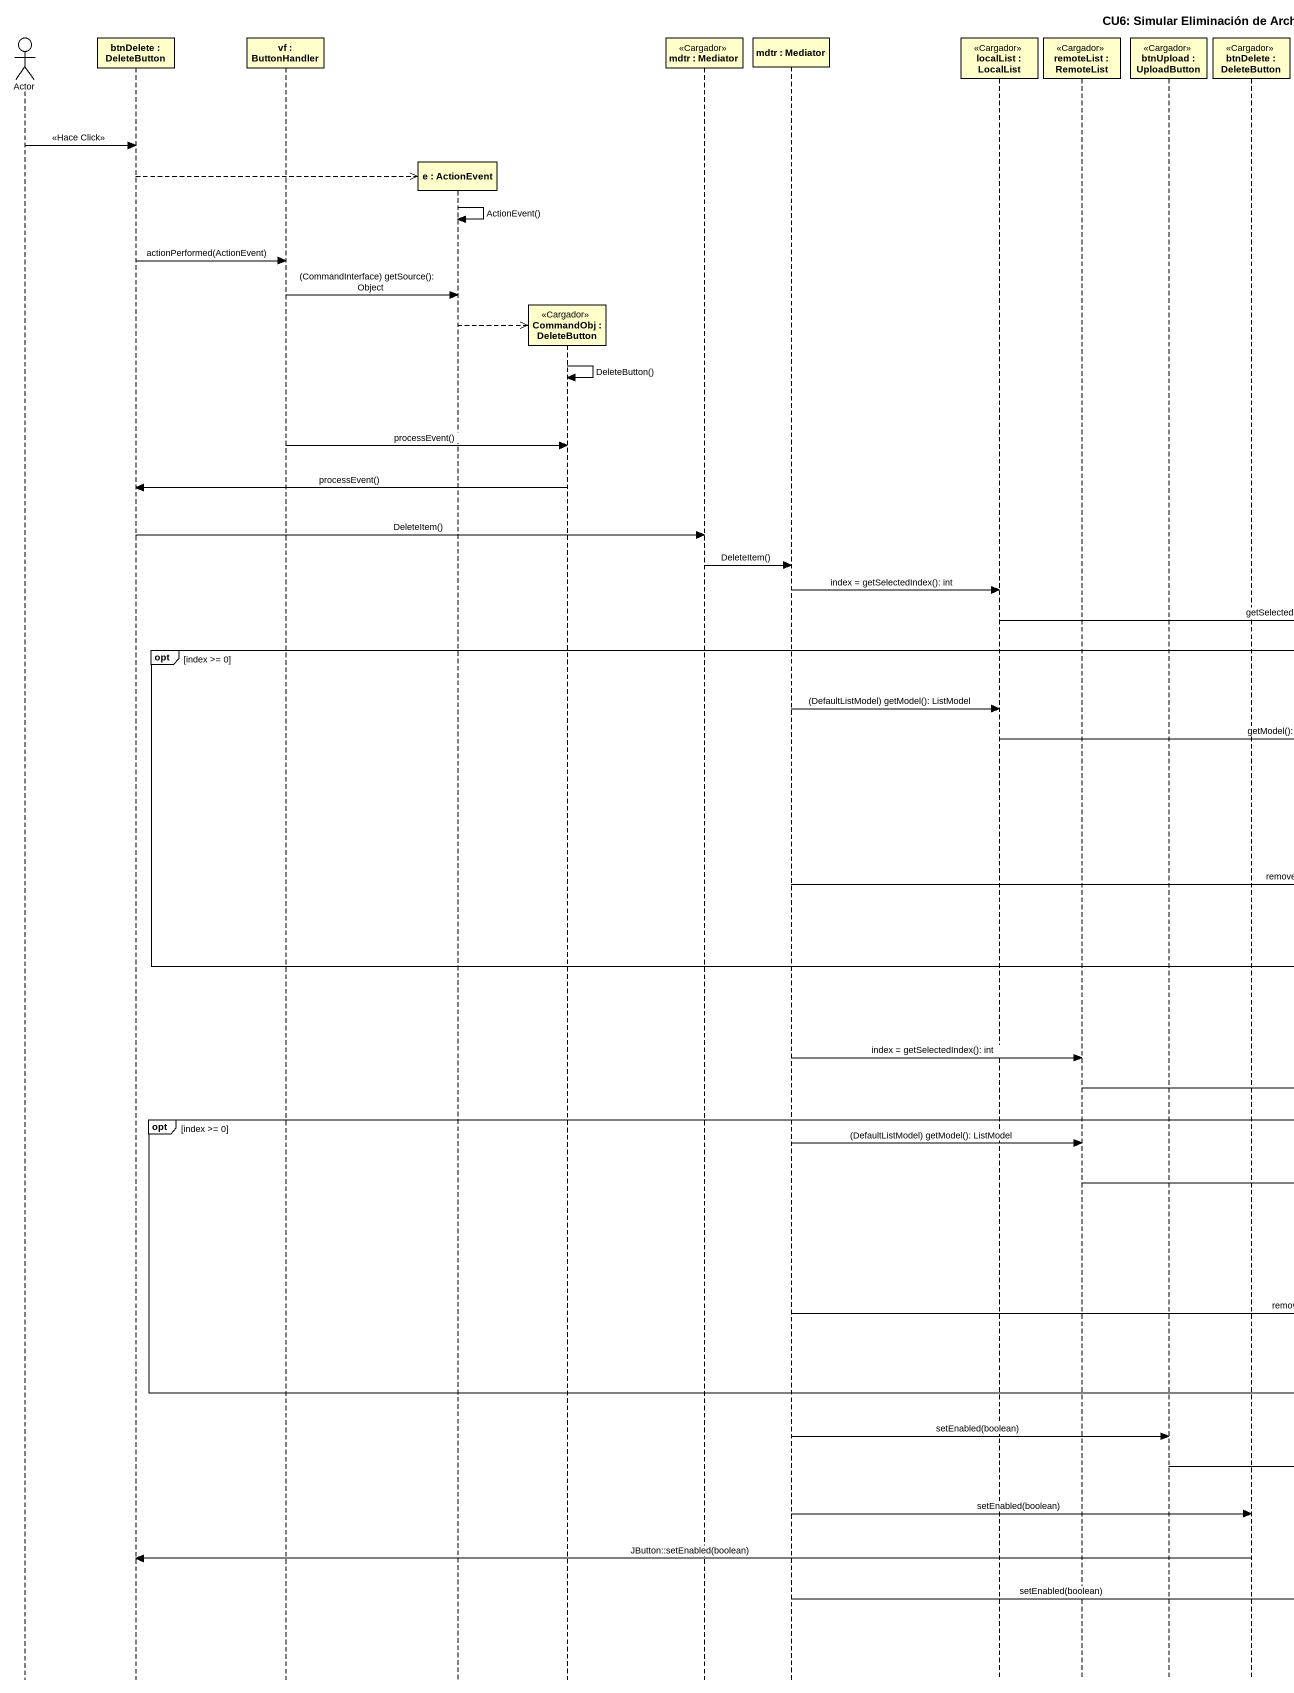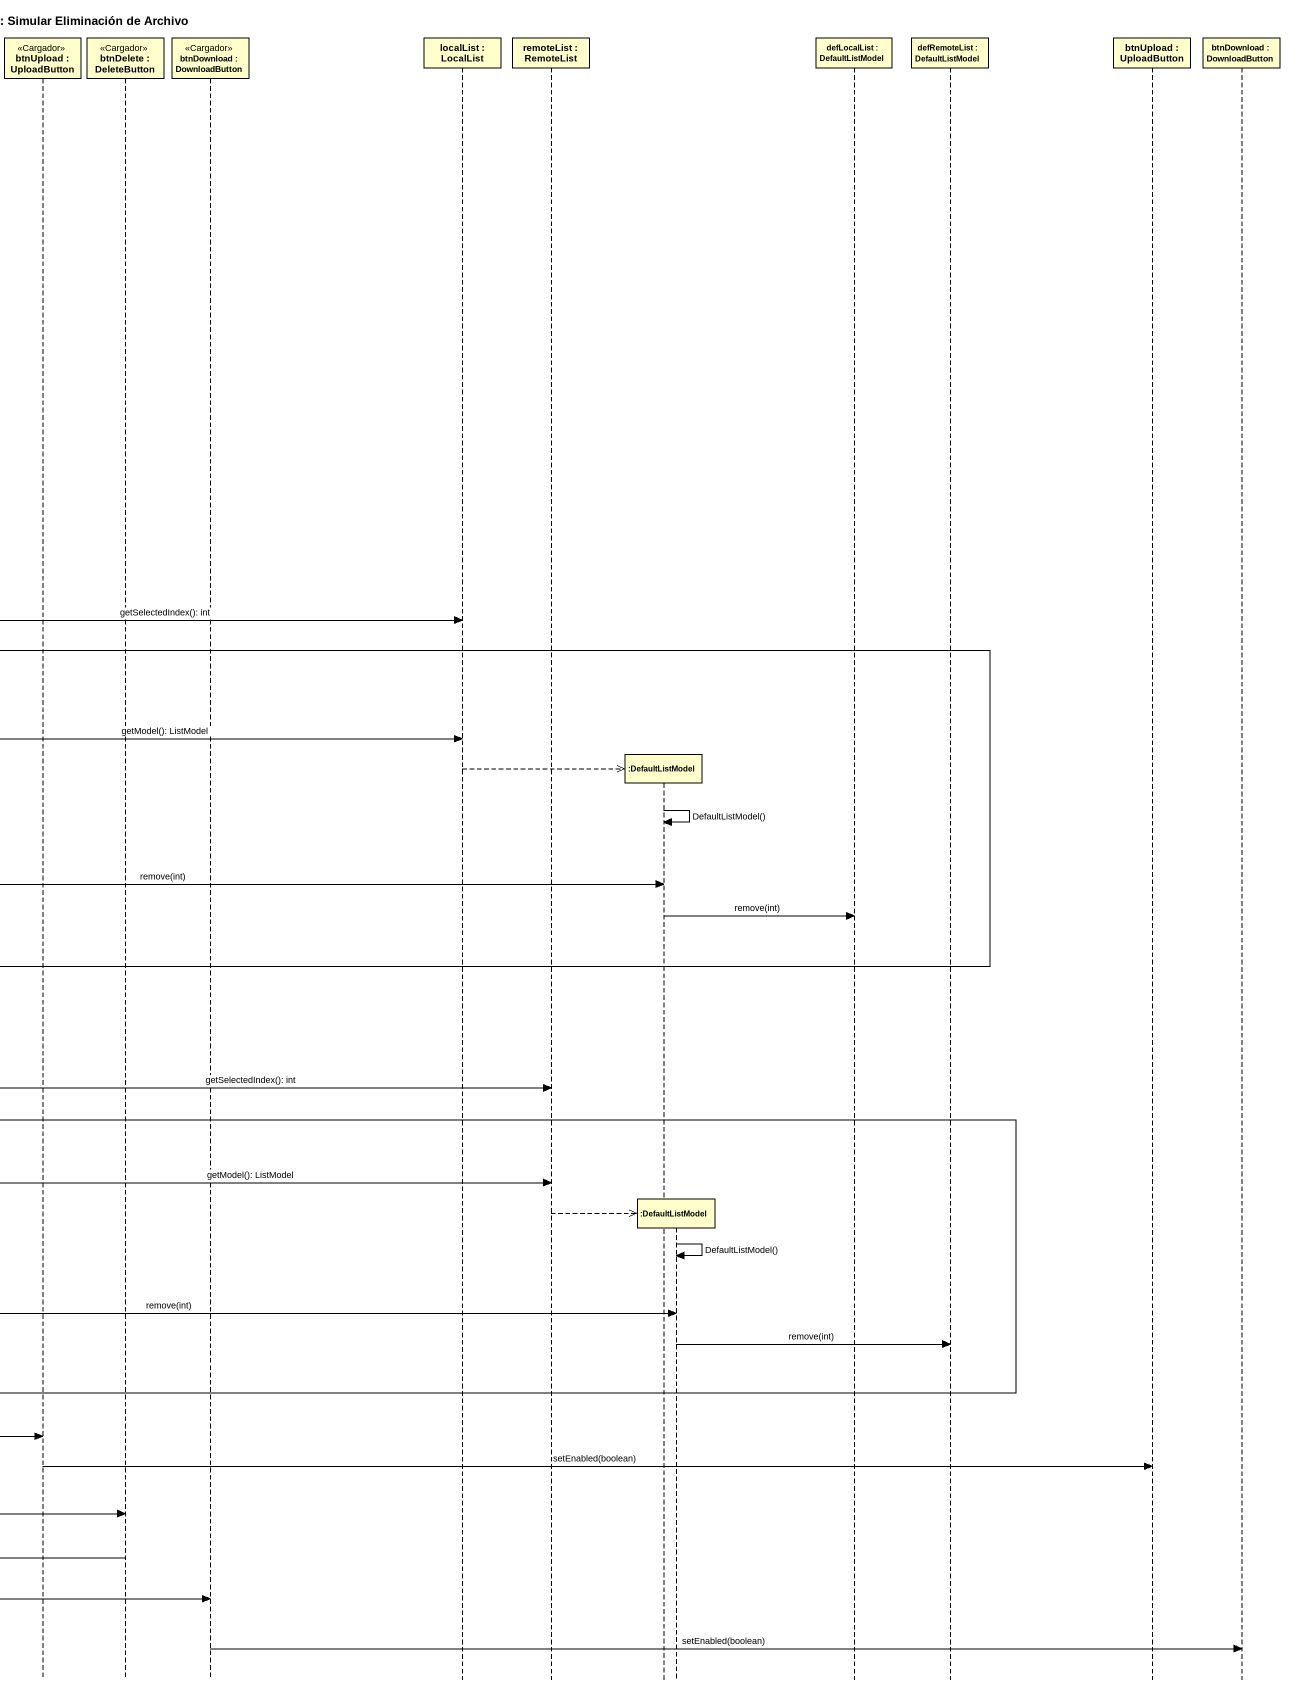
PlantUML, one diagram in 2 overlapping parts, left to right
@startuml
title CU6: Simular Eliminación de Archivo
hide footbox
actor "Actor" as Actor_
participant "btnDelete : DeleteButton" as btnDelete
participant "vf : ButtonHandler" as vf
participant "e : ActionEvent" as e
participant "CommandObj : DeleteButton" as CommandObj <<Cargador>>
participant "mdtr : Mediator" as mdtr <<Cargador>>
participant "mdtr : Mediator" as mdtr_2
participant "localList : LocalList" as localList <<Cargador>>
participant "remoteList : RemoteList" as remoteList <<Cargador>>
participant "btnUpload : UploadButton" as btnUpload <<Cargador>>
participant "btnDelete : DeleteButton" as btnDelete_2 <<Cargador>>
participant "btnDownload : DownloadButton" as btnDownload <<Cargador>>
participant "localList : LocalList" as localList_2
participant "remoteList : RemoteList" as remoteList_2
participant ":DefaultListModel" as DefaultListModel
participant ":DefaultListModel" as DefaultListModel_2
participant "defLocalList : DefaultListModel" as defLocalList
participant "defRemoteList : DefaultListModel" as defRemoteList
participant "btnUpload : UploadButton" as btnUpload_2
participant "btnDownload : DownloadButton" as btnDownload_2

Actor_ -> btnDelete : <<Hace Click>>
btnDelete -->> e **
e -> e : ActionEvent()
btnDelete -> vf : actionPerformed(ActionEvent)
vf -> e : (CommandInterface) getSource(): Object
e -->> CommandObj **
CommandObj -> CommandObj : DeleteButton()
vf -> CommandObj : processEvent()
CommandObj -> btnDelete : processEvent()
btnDelete -> mdtr : DeleteItem()
mdtr -> mdtr_2 : DeleteItem()
mdtr_2 -> localList : index = getSelectedIndex(): int
localList -> localList_2 : getSelectedIndex(): int
opt index >= 0
  mdtr_2 -> localList : (DefaultListModel) getModel(): ListModel
  localList -> localList_2 : getModel(): ListModel
  localList_2 -->> DefaultListModel **
  DefaultListModel -> DefaultListModel : DefaultListModel()
  mdtr_2 -> DefaultListModel : remove(int)
  DefaultListModel -> defLocalList : remove(int)
end
mdtr_2 -> remoteList : index = getSelectedIndex(): int
remoteList -> remoteList_2 : getSelectedIndex(): int
opt index >= 0
  mdtr_2 -> remoteList : (DefaultListModel) getModel(): ListModel
  remoteList -> remoteList_2 : getModel(): ListModel
  remoteList_2 -->> DefaultListModel_2 **
  DefaultListModel_2 -> DefaultListModel_2 : DefaultListModel()
  mdtr_2 -> DefaultListModel_2 : remove(int)
  DefaultListModel_2 -> defRemoteList : remove(int)
end
mdtr_2 -> btnUpload : setEnabled(boolean)
btnUpload -> btnUpload_2 : setEnabled(boolean)
mdtr_2 -> btnDelete_2 : setEnabled(boolean)
btnDelete_2 -> btnDelete : JButton::setEnabled(boolean)
mdtr_2 -> btnDownload : setEnabled(boolean)
btnDownload -> btnDownload_2 : setEnabled(boolean)
@enduml
